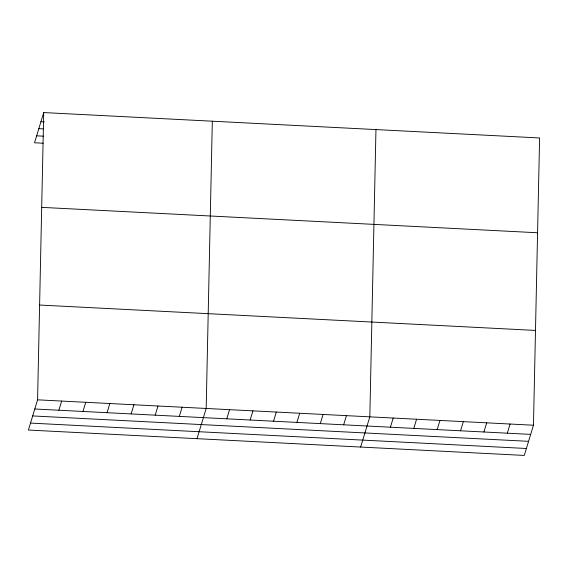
<?xml version="1.0" encoding="UTF-8"?>
<svg xmlns="http://www.w3.org/2000/svg" width="568" height="568" viewBox="0 0 568 568"><rect width="100%" height="100%" fill="white"/><g stroke="black" fill="none" stroke-linecap="round" stroke-linejoin="round"><path stroke-width="0.85" d="M37.58 399.829L43.715 112.57L539.6 137.96L533.466 425.226L524.285 455.43L28.4 430.04L37.58 399.829L533.466 425.226M212.318 121.204L206.177 408.463L197.004 438.673M375.959 129.582L369.818 416.841L360.644 447.051M43.715 112.57L34.534 142.774L43.14 143.214M58.88 410.224L61.663 401.065M82.963 411.459L85.747 402.3M107.054 412.695L109.837 403.529M131.137 413.923L133.92 404.764M155.22 415.158L158.003 405.999M179.31 416.394L182.094 407.228M226.774 418.822L229.557 409.663M250.147 420.022L252.93 410.856M273.527 421.215L276.311 412.056M296.908 422.415L299.691 413.255M320.281 423.614L323.064 414.448M343.661 424.807L346.444 415.648M390.415 427.2L393.198 418.041M413.795 428.4L416.578 419.241M437.168 429.6L439.951 420.434M460.549 430.792L463.332 421.633M483.922 431.992L486.705 422.826M507.302 433.185L510.085 424.026M40.931 121.729L44.375 121.907M38.823 128.673L43.125 128.893M36.65 135.83L43.53 136.185M41.691 207.363L537.577 232.759M39.604 305.037L535.489 330.427M34.797 408.995L530.682 434.385M32.681 415.939L528.567 441.329M30.509 423.096L526.394 448.486"/></g></svg>
